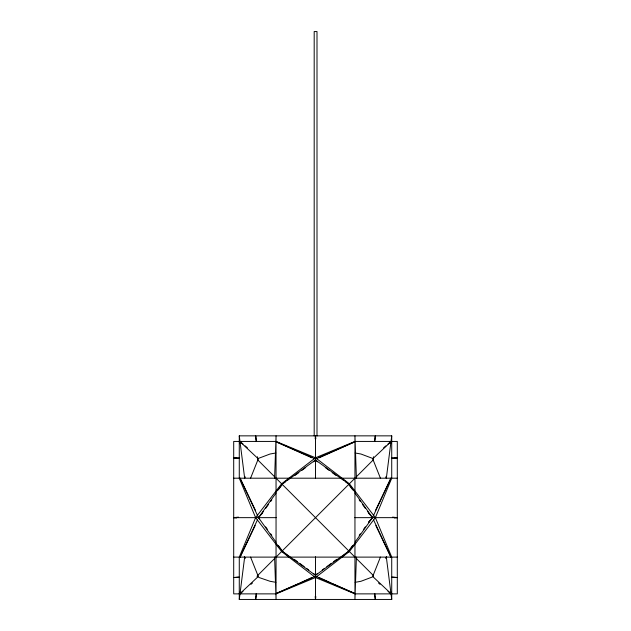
<?xml version="1.0" encoding="UTF-8"?>
<svg xmlns="http://www.w3.org/2000/svg" width="631" height="631" viewBox="0 0 631 631"><rect width="100%" height="100%" fill="white"/><g stroke="black" fill="none" stroke-linecap="round" stroke-linejoin="round"><path stroke-width="0.95" d="M274.603 478.195L276.047 435.855L276.047 599.45L274.603 557.11M356.397 557.11L354.953 599.45L354.953 435.855L356.397 478.195M255.618 596.595L255.618 599.45L256.139 593.755M257.708 576.647L257.834 575.322L274.824 558.332M373.465 456.741L373.166 459.983L356.176 476.973M374.861 441.55L375.382 435.855L375.382 438.711M315.161 438.703L315.5 435.855L315.839 438.703M315.161 596.603L315.5 599.45L315.839 596.603M239.275 599.45L239.275 557.11L255.618 517.649L281.615 483.772L315.5 457.775L354.953 441.432L397.301 441.432L397.301 593.874L354.953 593.874L315.5 577.531L281.615 551.533L255.618 517.649L239.275 478.195L239.275 435.855L391.725 435.855L391.725 478.195L375.382 517.649L349.385 551.533L315.5 577.531L276.047 593.874L233.699 593.874L233.699 441.432L276.047 441.432L315.5 457.775L349.385 483.772L375.382 517.649L391.725 557.11L391.725 599.45L239.275 599.45L244.662 557.11M386.338 478.195L391.725 435.855M255.618 599.45L256.557 593.732M374.443 441.574L375.382 435.855M250.578 478.195L258.111 459.297L257.172 457.775L240.017 441.692M380.422 557.11L372.889 576.008L373.828 577.531L390.983 593.613M240.009 557.11L257.409 519.983M354.985 542.21L372.495 517.649L390.991 478.195M240.119 557.11L255.161 525.576M375.421 510.605L390.881 478.195M244.371 478.613L245.293 476.894M385.707 558.411L386.629 556.692M276.015 542.21L258.505 517.649L276.015 493.095M278.271 489.924L282.656 483.772L289.613 478.195M352.729 545.381L348.344 551.533L341.387 557.11M261.163 514.596L263.403 511.504M265.635 508.42L268.435 504.563M270.675 501.479L271.795 499.933M359.205 535.372L360.325 533.826M363.685 529.196L365.365 526.885M368.717 522.255L369.837 520.709M276.047 491.991L282.72 483.772L285.835 481.508M354.953 543.315L348.28 551.533L315.5 575.322L282.72 551.533L276.047 543.315M259.57 518.879L258.505 517.649L262.409 513.153M368.591 522.152L372.495 517.649L354.985 493.095M239.275 593.574L240.6 592.178M390.4 443.128L391.725 441.732M276.047 557.11L354.953 478.195M390.36 442.788L391.725 441.432M313.552 461.829L315.5 459.983L343.603 480.372M317.448 573.476L315.5 575.322L313.552 573.476M390.983 441.692L373.828 457.775L372.889 459.297L380.422 478.195M240.017 593.613L257.172 577.531L258.111 576.008L250.578 557.11M383.656 447.805L385.841 445.896M388.026 443.979L390.936 441.432M240.064 593.874L242.974 591.326M250.98 584.306L252.439 583.028M316.904 458.847L318.237 457.775L354.953 441.732M314.096 576.458L312.763 577.531L276.047 593.574M295.04 475.395L298.849 472.587M301.902 470.347L305.712 467.539M322.244 570.006L324.531 568.326M326.819 566.638L331.385 563.278M333.673 561.598L336.717 559.35M287.397 480.372L315.5 459.983L317.448 461.829M257.708 458.658L270.06 454.012L275.842 452.987M319.239 457.775L355.158 441.692M299.717 583.107L311.761 577.531M275.842 593.613L298.826 583.494M355.158 582.318L360.94 581.293L373.292 576.647L373.166 575.322L356.176 558.332M236.562 517.972L233.699 517.649L238.463 517.12M394.438 517.972L397.301 517.649L392.537 517.12M391.583 458.351L397.301 457.775L394.438 457.775M239.417 577.531L233.699 577.531L238.471 577.049M391.48 458.067L397.301 457.775M233.699 577.531L239.52 577.239M239.417 458.351L233.699 457.775L236.562 457.775M233.699 478.195L397.301 478.195M233.699 517.649L276.197 517.649M354.803 517.649L397.301 517.649M233.699 557.11L397.301 557.11M391.583 577.531L397.301 577.531L392.529 577.049M233.699 457.775L239.52 458.067M391.48 577.239L397.301 577.531M355.158 452.987L360.94 454.012L373.292 458.658M275.842 582.318L270.06 581.293L259.104 577.531L256.975 576.182M276.047 441.732L312.763 457.775L314.096 458.847M354.953 593.574L318.237 577.531L316.904 576.458M275.842 441.692L311.761 457.775M332.174 583.494L355.158 593.613M319.239 577.531L331.283 583.107M345.165 481.508L348.28 483.772L354.953 491.991M325.288 467.539L329.098 470.347M332.151 472.587L335.96 475.395M294.283 559.35L297.327 561.598M299.615 563.278L304.181 566.638M306.469 568.326L308.756 570.006M341.387 478.195L348.344 483.772L352.729 489.924M289.613 557.11L282.656 551.533L278.271 545.381M240.064 441.432L242.974 443.979M245.159 445.896L247.344 447.805M378.561 583.028L380.02 584.306M388.026 591.326L390.936 593.874M239.275 441.432L240.64 442.788M274.824 476.973L257.834 459.983L257.535 456.741M276.047 478.195L354.953 557.11M390.4 592.178L391.725 593.574M239.275 441.732L240.6 443.128M368.591 513.153L372.495 517.649M359.205 499.933L360.325 501.479M362.565 504.563L365.365 508.42M367.597 511.504L369.837 514.596M265.635 526.885L267.315 529.196M270.675 533.826L271.795 535.372M385.707 476.894L386.629 478.613M244.371 556.692L245.293 558.411M375.839 525.576L390.881 557.11M240.119 478.195L255.579 510.605M373.591 519.983L390.991 557.11M240.009 478.195L258.505 517.649M374.443 593.732L375.382 599.45L375.382 596.595M255.618 438.711L255.618 435.855L256.557 441.574M386.338 557.11L391.725 599.45M239.275 435.855L244.662 478.195M374.861 593.755L375.382 599.45M255.618 435.855L256.139 441.55M316.999 435.958L316.999 31.55L314.191 31.55L314.191 435.958M315.5 435.855L315.5 478.558M315.5 556.747L315.5 599.45"/></g></svg>
